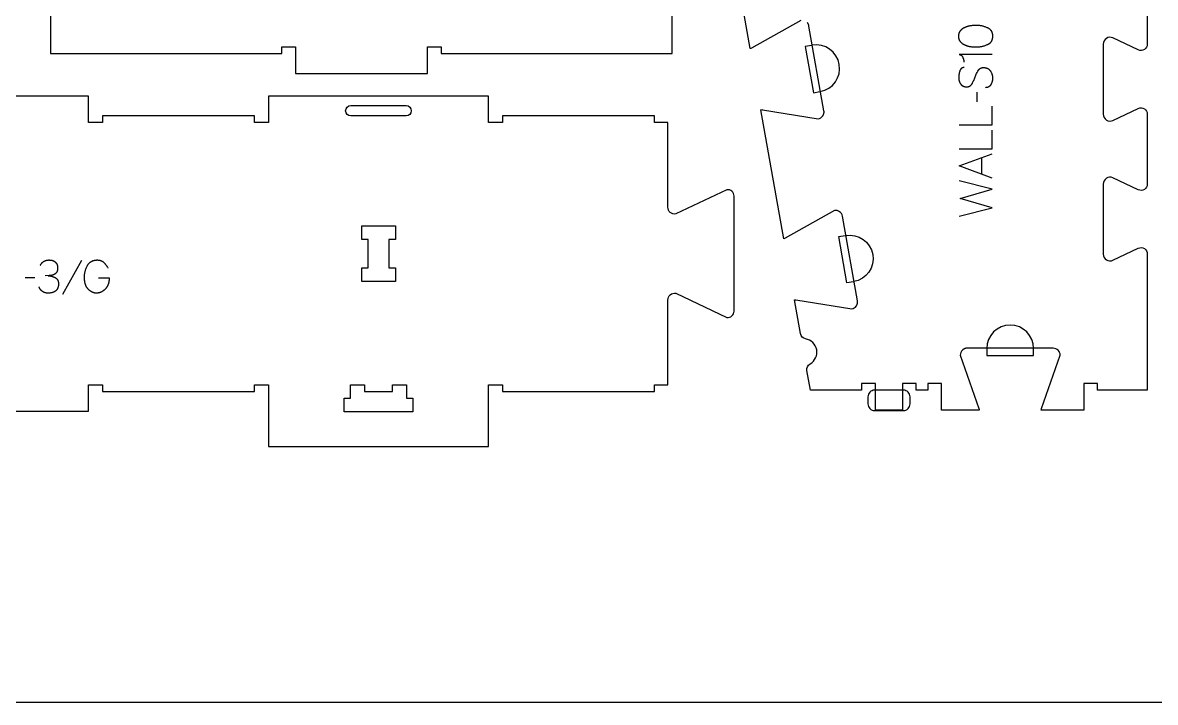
# Model space of a CAD drawing. Extents: x -13885 to -10701, y -10461 to -4867.
# Drawn here: x -12523 to -11496, y -8111 to -7495 of the extents above; entities that cross this region are included whole.
import ezdxf

# ---------------------------------------------------------------- set-up
doc = ezdxf.new("R2010")
doc.units = 0
for name, color, linetype in [('0_SHEET_SPRUCEPLY_2440X122', 1, 'CONTINUOUS'), ('1_ANYTOOL_1MMDEEP_LABELS_S', 2, 'CONTINUOUS'), ('3_ANYTOOL_CUTTHROUGH_INSID', 4, 'CONTINUOUS'), ('4_ANYTOOL_CUTTHROUGH_OUTSI', 5, 'CONTINUOUS'), ('5_ANYTOOL_HALF_MILL_9MM_IN', 3, 'CONTINUOUS')]:
    doc.layers.add(name, color=color, linetype=linetype)

msp = doc.modelspace()

# ---------------------------------------------------------------- linework, layer by layer
at = {"layer": '0_SHEET_SPRUCEPLY_2440X122'}
msp.add_lwpolyline([(-13513.1, -6891.2), (-13513.1, -8111.2), (-11073.1, -8111.2), (-11073.1, -6891.2)], close=True, dxfattribs=at)
at = {"layer": '1_ANYTOOL_1MMDEEP_LABELS_S'}
msp.add_lwpolyline([(-11674.5, -7507.8), (-11674.5, -7507.4), (-11674.5, -7507), (-11674.5, -7506.9), (-11674.5, -7506.7), (-11674.5, -7506.5), (-11674.4, -7506.3), (-11674.4, -7506.2), (-11674.4, -7506), (-11674.4, -7505.8), (-11674.3, -7505.7), (-11674.3, -7505.5), (-11674.2, -7505.3), (-11674.2, -7505.2), (-11674.2, -7505), (-11674.1, -7504.9), (-11674.1, -7504.7), (-11674, -7504.6), (-11673.9, -7504.4), (-11673.9, -7504.3), (-11673.8, -7504.1), (-11673.8, -7504), (-11673.7, -7503.8), (-11673.6, -7503.7), (-11673.5, -7503.6), (-11673.5, -7503.4), (-11673.4, -7503.3), (-11673.3, -7503.2), (-11673.2, -7503), (-11673.1, -7502.9), (-11673, -7502.8), (-11672.8, -7502.6), (-11672.6, -7502.3), (-11672.4, -7502.1), (-11672.2, -7501.9), (-11672, -7501.6), (-11671.8, -7501.4), (-11671.5, -7501.2), (-11671.3, -7501), (-11671, -7500.8), (-11670.8, -7500.6), (-11670.5, -7500.5), (-11670.3, -7500.3), (-11670, -7500.1), (-11669.7, -7500), (-11669.4, -7499.8), (-11669.2, -7499.7), (-11668.9, -7499.5), (-11668.6, -7499.4), (-11668.3, -7499.3), (-11668, -7499.1), (-11667.7, -7499), (-11667.3, -7498.9), (-11667, -7498.8), (-11666.7, -7498.7), (-11666.4, -7498.6), (-11666.1, -7498.5), (-11665.8, -7498.4), (-11665.4, -7498.3), (-11665.1, -7498.3), (-11664.8, -7498.2), (-11664.1, -7498.1), (-11663.4, -7498), (-11662.7, -7497.9), (-11662.1, -7497.8), (-11661.4, -7497.7), (-11660.8, -7497.7), (-11660.1, -7497.6), (-11659.5, -7497.6), (-11658.9, -7497.6), (-11658.3, -7497.6), (-11657.7, -7497.6), (-11657, -7497.7), (-11656.4, -7497.7), (-11655.8, -7497.8), (-11655.2, -7497.9), (-11654.6, -7498), (-11654, -7498.1), (-11653.3, -7498.3), (-11652.7, -7498.4), (-11652.1, -7498.6), (-11651.5, -7498.8), (-11650.9, -7499), (-11650.2, -7499.2), (-11649.6, -7499.5), (-11649, -7499.7), (-11648.7, -7499.9), (-11648.4, -7500), (-11648.1, -7500.2), (-11648, -7500.2), (-11647.8, -7500.3), (-11647.7, -7500.4), (-11647.6, -7500.5), (-11647.4, -7500.6), (-11647.3, -7500.7), (-11647.2, -7500.7), (-11647.1, -7500.8), (-11646.9, -7500.9), (-11646.8, -7501), (-11646.7, -7501.1), (-11646.6, -7501.2), (-11646.5, -7501.3), (-11646.4, -7501.4), (-11646.3, -7501.5), (-11646.2, -7501.6), (-11646.1, -7501.7), (-11646, -7501.9), (-11645.9, -7502), (-11645.8, -7502.1), (-11645.7, -7502.2), (-11645.6, -7502.3), (-11645.5, -7502.4), (-11645.4, -7502.6), (-11645.3, -7502.7), (-11645.3, -7502.8), (-11645.2, -7502.9), (-11645.1, -7503.1), (-11645, -7503.2), (-11645, -7503.3), (-11644.9, -7503.5), (-11644.8, -7503.6), (-11644.8, -7503.7), (-11644.7, -7503.9), (-11644.7, -7504), (-11644.6, -7504.1), (-11644.6, -7504.3), (-11644.5, -7504.4), (-11644.5, -7504.6), (-11644.4, -7504.7), (-11644.4, -7504.9), (-11644.3, -7505), (-11644.3, -7505.4), (-11644.2, -7505.7), (-11644.1, -7506), (-11644.1, -7506.3), (-11644.1, -7506.7), (-11644, -7507), (-11644, -7507.4), (-11644, -7507.8), (-11644, -7508.1), (-11644, -7508.5), (-11644.1, -7508.8), (-11644.1, -7509.2), (-11644.1, -7509.5), (-11644.2, -7509.8), (-11644.3, -7510.2), (-11644.3, -7510.3), (-11644.3, -7510.5), (-11644.4, -7510.6), (-11644.4, -7510.8), (-11644.5, -7510.9), (-11644.5, -7511.1), (-11644.6, -7511.2), (-11644.6, -7511.4), (-11644.7, -7511.5), (-11644.7, -7511.6), (-11644.8, -7511.8), (-11644.8, -7511.9), (-11644.9, -7512), (-11645, -7512.2), (-11645.1, -7512.3), (-11645.1, -7512.4), (-11645.2, -7512.6), (-11645.3, -7512.7), (-11645.4, -7512.8), (-11645.4, -7512.9), (-11645.5, -7513.1), (-11645.6, -7513.2), (-11645.7, -7513.3), (-11645.8, -7513.4), (-11645.9, -7513.5), (-11646, -7513.6), (-11646.1, -7513.7), (-11646.2, -7513.8), (-11646.3, -7514), (-11646.4, -7514.1), (-11646.5, -7514.2), (-11646.6, -7514.3), (-11646.7, -7514.4), (-11646.8, -7514.5), (-11647, -7514.5), (-11647.1, -7514.6), (-11647.2, -7514.7), (-11647.3, -7514.8), (-11647.5, -7514.9), (-11647.6, -7515), (-11647.7, -7515.1), (-11647.9, -7515.2), (-11648, -7515.2), (-11648.1, -7515.3), (-11648.4, -7515.5), (-11648.7, -7515.6), (-11649, -7515.7), (-11649.7, -7516), (-11650.3, -7516.2), (-11650.9, -7516.5), (-11651.5, -7516.7), (-11652.2, -7516.8), (-11652.8, -7517), (-11653.4, -7517.2), (-11654, -7517.3), (-11654.6, -7517.4), (-11655.3, -7517.5), (-11655.9, -7517.6), (-11656.5, -7517.7), (-11657.1, -7517.8), (-11657.7, -7517.8), (-11658.3, -7517.8), (-11658.9, -7517.8), (-11659.6, -7517.8), (-11660.2, -7517.8), (-11660.8, -7517.8), (-11661.5, -7517.7), (-11662.1, -7517.7), (-11662.8, -7517.6), (-11663.4, -7517.5), (-11664.1, -7517.4), (-11664.5, -7517.3), (-11664.8, -7517.3), (-11665.1, -7517.2), (-11665.5, -7517.1), (-11665.8, -7517), (-11666.1, -7517), (-11666.4, -7516.9), (-11666.8, -7516.8), (-11667.1, -7516.7), (-11667.4, -7516.5), (-11667.7, -7516.4), (-11668, -7516.3), (-11668.3, -7516.2), (-11668.6, -7516.1), (-11668.9, -7515.9), (-11669.2, -7515.8), (-11669.5, -7515.6), (-11669.7, -7515.5), (-11670, -7515.3), (-11670.3, -7515.2), (-11670.5, -7515), (-11670.8, -7514.8), (-11671.1, -7514.6), (-11671.3, -7514.4), (-11671.5, -7514.2), (-11671.8, -7514), (-11672, -7513.8), (-11672.2, -7513.6), (-11672.4, -7513.4), (-11672.6, -7513.1), (-11672.8, -7512.9), (-11673, -7512.7), (-11673.1, -7512.6), (-11673.2, -7512.4), (-11673.3, -7512.3), (-11673.4, -7512.2), (-11673.5, -7512), (-11673.5, -7511.9), (-11673.6, -7511.8), (-11673.7, -7511.6), (-11673.8, -7511.5), (-11673.8, -7511.4), (-11673.9, -7511.2), (-11673.9, -7511.1), (-11674, -7510.9), (-11674.1, -7510.8), (-11674.1, -7510.6), (-11674.2, -7510.5), (-11674.2, -7510.3), (-11674.2, -7510.2), (-11674.3, -7510), (-11674.3, -7509.8), (-11674.4, -7509.7), (-11674.4, -7509.5), (-11674.4, -7509.4), (-11674.4, -7509.2), (-11674.5, -7509), (-11674.5, -7508.8), (-11674.5, -7508.7), (-11674.5, -7508.5), (-11674.5, -7508.1)], close=True, dxfattribs=at)
for points in [[(-11644.3, -7524.3), (-11674.3, -7524.3), (-11674.2, -7524.3), (-11674, -7524.3), (-11673.9, -7524.3), (-11673.7, -7524.4), (-11673.6, -7524.4), (-11673.5, -7524.4), (-11673.3, -7524.5), (-11673.2, -7524.5), (-11673.1, -7524.6), (-11672.9, -7524.7), (-11672.9, -7524.7), (-11672.8, -7524.7), (-11672.8, -7524.7), (-11672.7, -7524.8), (-11672.6, -7524.8), (-11672.6, -7524.8), (-11672.5, -7524.9), (-11672.5, -7524.9), (-11672.4, -7525), (-11672.4, -7525), (-11672.3, -7525), (-11672.2, -7525.1), (-11672.2, -7525.1), (-11672.1, -7525.2), (-11672.1, -7525.2), (-11672, -7525.2), (-11672, -7525.3), (-11671.9, -7525.3), (-11671.9, -7525.4), (-11671.8, -7525.4), (-11671.8, -7525.5), (-11671.8, -7525.5), (-11671.7, -7525.6), (-11671.6, -7525.7), (-11671.5, -7525.8), (-11671.4, -7526), (-11671.3, -7526.1), (-11671.3, -7526.2), (-11671.2, -7526.3), (-11671.1, -7526.5), (-11671, -7526.6), (-11671, -7526.7), (-11670.9, -7526.9), (-11670.8, -7527.2), (-11670.7, -7527.5), (-11670.6, -7527.7), (-11670.5, -7528), (-11670.4, -7528.3), (-11670.3, -7528.6), (-11670.3, -7528.9), (-11670.2, -7529.1), (-11670.1, -7529.4), (-11670.1, -7529.7), (-11670, -7529.9), (-11670, -7530.2), (-11670, -7530.5), (-11670, -7530.7), (-11670, -7531), (-11670, -7531.3)], [(-11669.7, -7536.1), (-11669.9, -7536.1), (-11670, -7536.1), (-11670.1, -7536.2), (-11670.2, -7536.2), (-11670.2, -7536.2), (-11670.3, -7536.2), (-11670.4, -7536.2), (-11670.5, -7536.2), (-11670.6, -7536.2), (-11670.7, -7536.2), (-11670.8, -7536.3), (-11670.8, -7536.3), (-11670.9, -7536.3), (-11671, -7536.3), (-11671.1, -7536.3), (-11671.2, -7536.4), (-11671.2, -7536.4), (-11671.3, -7536.4), (-11671.4, -7536.5), (-11671.5, -7536.5), (-11671.5, -7536.5), (-11671.6, -7536.6), (-11671.7, -7536.6), (-11671.8, -7536.6), (-11671.8, -7536.7), (-11671.9, -7536.7), (-11672, -7536.8), (-11672, -7536.8), (-11672.1, -7536.9), (-11672.1, -7536.9), (-11672.2, -7537), (-11672.3, -7537), (-11672.3, -7537.1), (-11672.4, -7537.1), (-11672.5, -7537.2), (-11672.5, -7537.2), (-11672.6, -7537.3), (-11672.6, -7537.4), (-11672.7, -7537.4), (-11672.7, -7537.5), (-11672.8, -7537.6), (-11672.8, -7537.6), (-11672.9, -7537.7), (-11672.9, -7537.8), (-11673, -7537.8), (-11673, -7537.9), (-11673.1, -7538), (-11673.1, -7538.1), (-11673.2, -7538.1), (-11673.2, -7538.2), (-11673.3, -7538.3), (-11673.3, -7538.5), (-11673.4, -7538.6), (-11673.5, -7538.8), (-11673.6, -7539), (-11673.6, -7539.2), (-11673.7, -7539.4), (-11673.9, -7540.2), (-11674.1, -7541), (-11674.3, -7541.8), (-11674.4, -7542.6), (-11674.4, -7543), (-11674.5, -7543.3), (-11674.5, -7543.7), (-11674.6, -7544.1), (-11674.6, -7544.4), (-11674.6, -7544.8), (-11674.6, -7545.2), (-11674.6, -7545.5), (-11674.6, -7545.7), (-11674.6, -7545.9), (-11674.6, -7546.1), (-11674.6, -7546.3), (-11674.6, -7546.5), (-11674.6, -7546.7), (-11674.5, -7546.9), (-11674.5, -7547), (-11674.5, -7547.2), (-11674.4, -7547.4), (-11674.4, -7547.6), (-11674.4, -7547.8), (-11674.3, -7548), (-11674.3, -7548.1), (-11674.2, -7548.3), (-11674.2, -7548.5), (-11674.1, -7548.7), (-11674, -7548.8), (-11674, -7549), (-11673.9, -7549.2), (-11673.8, -7549.4), (-11673.8, -7549.5), (-11673.7, -7549.7), (-11673.6, -7549.9), (-11673.5, -7550), (-11673.4, -7550.2), (-11673.3, -7550.3), (-11673.2, -7550.5), (-11673.1, -7550.7), (-11673, -7550.8), (-11672.9, -7551), (-11672.8, -7551.1), (-11672.7, -7551.3), (-11672.6, -7551.4), (-11672.4, -7551.6), (-11672.3, -7551.7), (-11672.2, -7551.9), (-11672.1, -7552), (-11671.9, -7552.1), (-11671.8, -7552.2), (-11671.7, -7552.3), (-11671.5, -7552.4), (-11671.4, -7552.6), (-11671.2, -7552.7), (-11671.1, -7552.7), (-11670.9, -7552.8), (-11670.7, -7552.9), (-11670.6, -7553), (-11670.4, -7553.1), (-11670.3, -7553.1), (-11670.1, -7553.2), (-11669.9, -7553.3), (-11669.7, -7553.3), (-11669.6, -7553.4), (-11669.4, -7553.4), (-11669.2, -7553.5), (-11669, -7553.5), (-11668.8, -7553.5), (-11668.6, -7553.6), (-11668.4, -7553.6), (-11668.2, -7553.6), (-11668, -7553.6), (-11667.8, -7553.6), (-11667.6, -7553.6), (-11667.4, -7553.6), (-11667.2, -7553.6), (-11667, -7553.6), (-11666.8, -7553.6), (-11666.6, -7553.6), (-11666.4, -7553.5), (-11666.2, -7553.5), (-11666, -7553.4), (-11665.8, -7553.4), (-11665.6, -7553.3), (-11665.4, -7553.3), (-11665.3, -7553.2), (-11665.2, -7553.2), (-11665.1, -7553.2), (-11665, -7553.1), (-11664.9, -7553.1), (-11664.8, -7553), (-11664.8, -7553), (-11664.7, -7553), (-11664.6, -7552.9), (-11664.5, -7552.9), (-11664.4, -7552.8), (-11664.4, -7552.8), (-11664.3, -7552.7), (-11664.2, -7552.7), (-11664.1, -7552.6), (-11664.1, -7552.6), (-11664, -7552.5), (-11663.9, -7552.5), (-11663.8, -7552.4), (-11663.8, -7552.3), (-11663.7, -7552.3), (-11663.6, -7552.2), (-11663.6, -7552.2), (-11663.5, -7552.1), (-11663.4, -7552), (-11663.3, -7551.9), (-11663.2, -7551.8), (-11663.1, -7551.6), (-11663, -7551.5), (-11662.8, -7551.3), (-11662.7, -7551.1), (-11662.6, -7551), (-11662.5, -7550.8), (-11662.1, -7550.1), (-11661.8, -7549.3), (-11661.4, -7548.6), (-11661, -7547.8), (-11660.7, -7547.1), (-11660.4, -7546.3), (-11660, -7545.5), (-11659.7, -7544.6), (-11659.4, -7543.8), (-11659.1, -7543), (-11658.7, -7542.2), (-11658.4, -7541.4), (-11658, -7540.7), (-11657.6, -7540), (-11657.2, -7539.3), (-11656.8, -7538.6), (-11656.7, -7538.4), (-11656.6, -7538.3), (-11656.5, -7538.1), (-11656.4, -7538), (-11656.3, -7538), (-11656.3, -7537.9), (-11656.2, -7537.8), (-11656.1, -7537.7), (-11656.1, -7537.7), (-11656, -7537.6), (-11655.9, -7537.5), (-11655.9, -7537.5), (-11655.8, -7537.4), (-11655.7, -7537.4), (-11655.7, -7537.3), (-11655.6, -7537.2), (-11655.5, -7537.2), (-11655.5, -7537.1), (-11655.4, -7537.1), (-11655.3, -7537), (-11655.2, -7537), (-11655.1, -7536.9), (-11655.1, -7536.9), (-11655, -7536.8), (-11654.9, -7536.8), (-11654.8, -7536.8), (-11654.7, -7536.7), (-11654.7, -7536.7), (-11654.6, -7536.6), (-11654.5, -7536.6), (-11654.4, -7536.6), (-11654.3, -7536.5), (-11654.2, -7536.5), (-11654.1, -7536.5), (-11654, -7536.4), (-11654, -7536.4), (-11653.9, -7536.4), (-11653.7, -7536.3), (-11653.5, -7536.3), (-11653.3, -7536.2), (-11653.1, -7536.2), (-11652.9, -7536.2), (-11652.7, -7536.2), (-11652.5, -7536.2), (-11652.3, -7536.2), (-11652, -7536.2), (-11651.8, -7536.2), (-11651.6, -7536.2), (-11651.4, -7536.2), (-11651.1, -7536.2), (-11650.9, -7536.2), (-11650.7, -7536.3), (-11650.4, -7536.3), (-11650.2, -7536.3), (-11650, -7536.4), (-11649.8, -7536.4), (-11649.6, -7536.5), (-11649.4, -7536.6), (-11649.2, -7536.6), (-11649, -7536.7), (-11648.8, -7536.8), (-11648.6, -7536.8), (-11648.5, -7536.9), (-11648.3, -7537), (-11648.1, -7537.1), (-11647.9, -7537.2), (-11647.8, -7537.3), (-11647.6, -7537.4), (-11647.4, -7537.6), (-11647.3, -7537.7), (-11647.1, -7537.8), (-11647, -7537.9), (-11646.8, -7538.1), (-11646.7, -7538.2), (-11646.6, -7538.4), (-11646.4, -7538.5), (-11646.3, -7538.7), (-11646.2, -7538.8), (-11646, -7539), (-11645.9, -7539.2), (-11645.8, -7539.4), (-11645.6, -7539.7), (-11645.4, -7540.1), (-11645.2, -7540.4), (-11645, -7540.8), (-11644.8, -7541.2), (-11644.7, -7541.6), (-11644.6, -7541.8), (-11644.5, -7542), (-11644.5, -7542.1), (-11644.4, -7542.3), (-11644.4, -7542.5), (-11644.3, -7542.7), (-11644.3, -7542.9), (-11644.2, -7543.1), (-11644.2, -7543.3), (-11644.1, -7543.5), (-11644.1, -7543.7), (-11644.1, -7543.9), (-11644, -7544.1), (-11644, -7544.3), (-11644, -7544.7), (-11643.9, -7545.1), (-11643.9, -7545.5), (-11643.9, -7546), (-11644, -7546.4), (-11644, -7546.8), (-11644, -7547.2), (-11644.1, -7547.6), (-11644.1, -7548), (-11644.2, -7548.3), (-11644.3, -7548.7), (-11644.4, -7549.1), (-11644.5, -7549.5), (-11644.6, -7549.8), (-11644.8, -7550.2), (-11644.9, -7550.6), (-11645.1, -7550.9), (-11645.3, -7551.3), (-11645.5, -7551.6), (-11645.6, -7551.8), (-11645.7, -7551.9), (-11645.8, -7552.1), (-11645.9, -7552.3), (-11646, -7552.4), (-11646.1, -7552.5), (-11646.2, -7552.7), (-11646.4, -7552.8), (-11646.5, -7552.9), (-11646.6, -7553.1), (-11646.7, -7553.2), (-11646.9, -7553.3), (-11646.9, -7553.3), (-11647, -7553.4), (-11647.1, -7553.4), (-11647.2, -7553.5), (-11647.2, -7553.5), (-11647.3, -7553.6), (-11647.4, -7553.6), (-11647.4, -7553.7), (-11647.5, -7553.7), (-11647.6, -7553.7), (-11647.7, -7553.8), (-11647.7, -7553.8), (-11647.8, -7553.9), (-11647.9, -7553.9), (-11648, -7553.9), (-11648, -7554), (-11648.1, -7554), (-11648.2, -7554), (-11648.3, -7554.1), (-11648.4, -7554.1), (-11648.5, -7554.1), (-11648.7, -7554.2), (-11648.9, -7554.2), (-11649, -7554.3), (-11649.2, -7554.3), (-11649.4, -7554.3), (-11649.6, -7554.3), (-11649.8, -7554.3), (-11650, -7554.3), (-11650.2, -7554.4)], [(-11658.2, -7558.4), (-11658.1, -7567.2)], [(-11674.3, -7588.1), (-11644.3, -7588.1), (-11644.3, -7571)], [(-11674.3, -7609.9), (-11644.3, -7609.9), (-11644.3, -7592.8)], [(-11644.3, -7636.2), (-11674.3, -7625.3), (-11644.3, -7614.2)], [(-11653.8, -7632.7), (-11653.8, -7617.8)], [(-11674.3, -7670.9), (-11644.3, -7663.2), (-11673.4, -7654.7), (-11644.3, -7646.2), (-11674.3, -7638.7)], [(-12507.1, -7715.4), (-12506.9, -7715.1), (-12506.7, -7714.8), (-12506.6, -7714.5), (-12506.4, -7714.2), (-12506.2, -7714), (-12506, -7713.7), (-12505.8, -7713.5), (-12505.7, -7713.3), (-12505.6, -7713.2), (-12505.5, -7713.1), (-12505.4, -7713), (-12505.3, -7712.9), (-12505.2, -7712.8), (-12505.1, -7712.7), (-12505, -7712.6), (-12504.9, -7712.5), (-12504.7, -7712.4), (-12504.6, -7712.3), (-12504.5, -7712.2), (-12504.4, -7712.1), (-12504.3, -7712), (-12504.1, -7711.9), (-12504, -7711.8), (-12503.9, -7711.8), (-12503.8, -7711.7), (-12503.6, -7711.6), (-12503.5, -7711.5), (-12503.4, -7711.5), (-12503.2, -7711.4), (-12503.1, -7711.3), (-12503, -7711.3), (-12502.8, -7711.2), (-12502.7, -7711.1), (-12502.6, -7711.1), (-12502.4, -7711), (-12502.3, -7711), (-12502.1, -7710.9), (-12502, -7710.9), (-12501.8, -7710.8), (-12501.5, -7710.8), (-12501.2, -7710.7), (-12500.9, -7710.6), (-12500.6, -7710.6), (-12500.2, -7710.5), (-12499.9, -7710.5), (-12499.6, -7710.5), (-12499.2, -7710.4), (-12498.9, -7710.4), (-12498.7, -7710.4), (-12498.5, -7710.5), (-12498.2, -7710.5), (-12498, -7710.5), (-12497.8, -7710.5), (-12497.6, -7710.5), (-12497.5, -7710.5), (-12497.3, -7710.6), (-12497.1, -7710.6), (-12496.9, -7710.6), (-12496.7, -7710.7), (-12496.5, -7710.7), (-12496.3, -7710.8), (-12496.2, -7710.8), (-12496, -7710.9), (-12495.8, -7710.9), (-12495.6, -7711), (-12495.5, -7711), (-12495.3, -7711.1), (-12495.1, -7711.2), (-12495, -7711.3), (-12494.8, -7711.3), (-12494.7, -7711.4), (-12494.5, -7711.5), (-12494.4, -7711.6), (-12494.2, -7711.7), (-12494.1, -7711.8), (-12493.9, -7711.9), (-12493.8, -7712), (-12493.6, -7712.1), (-12493.5, -7712.2), (-12493.4, -7712.3), (-12493.2, -7712.4), (-12493.1, -7712.6), (-12493, -7712.7), (-12492.9, -7712.8), (-12492.8, -7713), (-12492.6, -7713.1), (-12492.5, -7713.2), (-12492.4, -7713.4), (-12492.3, -7713.5), (-12492.3, -7713.7), (-12492.2, -7713.8), (-12492.1, -7714), (-12492, -7714.1), (-12491.9, -7714.3), (-12491.9, -7714.4), (-12491.8, -7714.6), (-12491.7, -7714.8), (-12491.7, -7715), (-12491.6, -7715.1), (-12491.6, -7715.3), (-12491.5, -7715.5), (-12491.5, -7715.7), (-12491.4, -7715.9), (-12491.4, -7716.1), (-12491.4, -7716.2), (-12491.3, -7716.4), (-12491.3, -7716.6), (-12491.3, -7716.8), (-12491.3, -7717), (-12491.3, -7717.3), (-12491.3, -7717.5), (-12491.3, -7718), (-12491.3, -7718.4), (-12491.3, -7718.7), (-12491.4, -7719), (-12491.4, -7719.3), (-12491.4, -7719.4), (-12491.4, -7719.6), (-12491.5, -7719.7), (-12491.5, -7719.9), (-12491.5, -7720), (-12491.6, -7720.1), (-12491.6, -7720.3), (-12491.7, -7720.4), (-12491.7, -7720.5), (-12491.7, -7720.7), (-12491.8, -7720.8), (-12491.8, -7720.9), (-12491.9, -7721), (-12491.9, -7721.1), (-12492, -7721.2), (-12492.1, -7721.3), (-12492.1, -7721.4), (-12492.2, -7721.5), (-12492.2, -7721.6), (-12492.3, -7721.7), (-12492.4, -7721.8), (-12492.4, -7721.9), (-12492.6, -7722.1), (-12492.7, -7722.3), (-12492.9, -7722.4), (-12493.1, -7722.6), (-12493.1, -7722.7), (-12493.2, -7722.8), (-12493.3, -7722.8), (-12493.4, -7722.9), (-12493.5, -7723), (-12493.6, -7723), (-12493.7, -7723.1), (-12493.7, -7723.2), (-12493.8, -7723.2), (-12493.9, -7723.3), (-12494, -7723.4), (-12494.1, -7723.4), (-12494.2, -7723.5), (-12494.3, -7723.5), (-12494.4, -7723.6), (-12494.5, -7723.6), (-12494.6, -7723.7), (-12494.7, -7723.7), (-12494.8, -7723.8), (-12494.9, -7723.8), (-12495, -7723.9), (-12495.1, -7723.9), (-12495.3, -7724), (-12495.5, -7724.1), (-12495.7, -7724.1), (-12496, -7724.2), (-12496.2, -7724.3), (-12496.4, -7724.3), (-12496.6, -7724.4), (-12496.9, -7724.4), (-12497.1, -7724.4), (-12497.3, -7724.5), (-12497.6, -7724.5), (-12497.8, -7724.5), (-12498, -7724.6), (-12498.3, -7724.6), (-12498.5, -7724.6), (-12498.8, -7724.6), (-12499, -7724.6), (-12502.7, -7724.7)], [(-12469.5, -7710.9), (-12486.7, -7741.7)], [(-12454.3, -7726.6), (-12444.5, -7726.7), (-12444.6, -7727.5), (-12444.6, -7728.3), (-12444.7, -7728.7), (-12444.7, -7729.1), (-12444.8, -7729.5), (-12444.8, -7729.9), (-12444.9, -7730.2), (-12445, -7730.6), (-12445, -7730.9), (-12445.1, -7731.3), (-12445.2, -7731.6), (-12445.3, -7732), (-12445.4, -7732.3), (-12445.5, -7732.6), (-12445.7, -7732.9), (-12445.8, -7733.2), (-12445.9, -7733.5), (-12446.1, -7733.8), (-12446.2, -7734.1), (-12446.4, -7734.4), (-12446.5, -7734.7), (-12446.7, -7735), (-12446.9, -7735.2), (-12447, -7735.5), (-12447.2, -7735.8), (-12447.4, -7736), (-12447.6, -7736.2), (-12447.8, -7736.5), (-12448, -7736.7), (-12448.2, -7736.9), (-12448.5, -7737.1), (-12448.7, -7737.4), (-12448.9, -7737.6), (-12449.1, -7737.8), (-12449.4, -7737.9), (-12449.6, -7738.1), (-12449.8, -7738.3), (-12450, -7738.5), (-12450.3, -7738.6), (-12450.5, -7738.8), (-12450.7, -7738.9), (-12451, -7739.1), (-12451.2, -7739.2), (-12451.4, -7739.3), (-12451.7, -7739.5), (-12451.9, -7739.6), (-12452.2, -7739.7), (-12452.4, -7739.8), (-12452.7, -7739.9), (-12452.9, -7740), (-12453.1, -7740), (-12453.4, -7740.1), (-12453.6, -7740.2), (-12453.9, -7740.2), (-12454.1, -7740.3), (-12454.4, -7740.3), (-12454.6, -7740.4), (-12454.9, -7740.4), (-12455.2, -7740.4), (-12455.4, -7740.5), (-12455.7, -7740.5), (-12455.9, -7740.5), (-12456.2, -7740.5), (-12456.4, -7740.5), (-12456.7, -7740.5), (-12457, -7740.4), (-12457.2, -7740.4), (-12457.5, -7740.4), (-12457.7, -7740.3), (-12458, -7740.3), (-12458.2, -7740.2), (-12458.5, -7740.2), (-12458.7, -7740.1), (-12458.9, -7740), (-12459.2, -7739.9), (-12459.4, -7739.8), (-12459.7, -7739.7), (-12459.9, -7739.6), (-12460.1, -7739.5), (-12460.4, -7739.4), (-12460.6, -7739.3), (-12460.8, -7739.1), (-12461.1, -7739), (-12461.3, -7738.8), (-12461.5, -7738.7), (-12461.8, -7738.5), (-12462, -7738.4), (-12462.2, -7738.2), (-12462.4, -7738), (-12462.6, -7737.8), (-12462.9, -7737.6), (-12463.1, -7737.4), (-12463.3, -7737.2), (-12463.5, -7737), (-12463.7, -7736.7), (-12463.9, -7736.5), (-12464.1, -7736.3), (-12464.3, -7736), (-12464.5, -7735.8), (-12464.7, -7735.5), (-12464.9, -7735.2), (-12465, -7735), (-12465.2, -7734.7), (-12465.3, -7734.4), (-12465.5, -7734.1), (-12465.6, -7733.8), (-12465.7, -7733.4), (-12465.9, -7733.1), (-12466, -7732.8), (-12466.1, -7732.4), (-12466.2, -7732.1), (-12466.3, -7731.7), (-12466.4, -7731.4), (-12466.5, -7731), (-12466.5, -7730.6), (-12466.6, -7730.2), (-12466.7, -7729.8), (-12466.7, -7729.4), (-12466.8, -7729), (-12466.8, -7728.6), (-12466.9, -7727.8), (-12466.9, -7726.9), (-12466.9, -7726), (-12466.9, -7725.3), (-12466.9, -7724.6), (-12466.8, -7723.9), (-12466.8, -7723.3), (-12466.7, -7722.6), (-12466.6, -7721.9), (-12466.4, -7721.3), (-12466.3, -7720.6), (-12466.1, -7720), (-12465.9, -7719.3), (-12465.7, -7718.7), (-12465.4, -7718), (-12465.2, -7717.4), (-12464.9, -7716.7), (-12464.6, -7716.1), (-12464.3, -7715.5), (-12464.1, -7715.2), (-12463.9, -7714.9), (-12463.7, -7714.6), (-12463.5, -7714.3), (-12463.3, -7714), (-12463.2, -7713.9), (-12463.1, -7713.8), (-12463, -7713.6), (-12462.9, -7713.5), (-12462.8, -7713.4), (-12462.7, -7713.3), (-12462.6, -7713.2), (-12462.5, -7713), (-12462.4, -7712.9), (-12462.2, -7712.8), (-12462.1, -7712.7), (-12462, -7712.6), (-12461.9, -7712.5), (-12461.7, -7712.4), (-12461.6, -7712.3), (-12461.5, -7712.2), (-12461.4, -7712.1), (-12461.2, -7712), (-12461.1, -7712), (-12460.9, -7711.9), (-12460.8, -7711.8), (-12460.7, -7711.7), (-12460.5, -7711.6), (-12460.4, -7711.6), (-12460.2, -7711.5), (-12460.1, -7711.4), (-12459.9, -7711.3), (-12459.8, -7711.3), (-12459.6, -7711.2), (-12459.5, -7711.2), (-12459.3, -7711.1), (-12459.2, -7711), (-12458.8, -7710.9), (-12458.5, -7710.8), (-12458.2, -7710.8), (-12457.8, -7710.7), (-12457.5, -7710.6), (-12457.1, -7710.6), (-12456.8, -7710.5), (-12456.4, -7710.5), (-12456, -7710.5), (-12455.6, -7710.4), (-12455.2, -7710.4), (-12455, -7710.4), (-12454.8, -7710.5), (-12454.6, -7710.5), (-12454.4, -7710.5), (-12454.2, -7710.5), (-12453.9, -7710.5), (-12453.7, -7710.6), (-12453.5, -7710.6), (-12453.3, -7710.6), (-12453.1, -7710.7), (-12452.9, -7710.7), (-12452.7, -7710.8), (-12452.5, -7710.8), (-12452.4, -7710.9), (-12452.2, -7710.9), (-12452, -7711), (-12451.8, -7711.1), (-12451.6, -7711.2), (-12451.4, -7711.2), (-12451.3, -7711.3), (-12451.1, -7711.4), (-12450.9, -7711.5), (-12450.8, -7711.6), (-12450.6, -7711.7), (-12450.4, -7711.8), (-12450.3, -7711.9), (-12450.1, -7712.1), (-12450, -7712.2), (-12449.8, -7712.3), (-12449.7, -7712.4), (-12449.5, -7712.6), (-12449.4, -7712.7), (-12449.1, -7713), (-12448.8, -7713.3), (-12448.6, -7713.6), (-12448.3, -7713.9), (-12448.1, -7714.2), (-12447.8, -7714.5), (-12447.6, -7714.8), (-12447.4, -7715.1), (-12447.1, -7715.5), (-12446.9, -7715.8), (-12446.7, -7716.1), (-12446.5, -7716.5), (-12446.3, -7716.8), (-12446.1, -7717.1), (-12445.9, -7717.5), (-12445.7, -7717.9)], [(-12512, -7726.6), (-12520.8, -7726.6)], [(-12499.9, -7724.7), (-12499.5, -7724.7), (-12499.1, -7724.7), (-12498.6, -7724.8), (-12498.2, -7724.8), (-12497.8, -7724.9), (-12497.4, -7725), (-12497, -7725.1), (-12496.6, -7725.2), (-12496.2, -7725.3), (-12495.8, -7725.4), (-12495.4, -7725.6), (-12495, -7725.7), (-12494.6, -7725.9), (-12494.2, -7726), (-12493.8, -7726.2), (-12493.5, -7726.4), (-12493.3, -7726.5), (-12493.1, -7726.6), (-12493, -7726.7), (-12492.9, -7726.7), (-12492.9, -7726.8), (-12492.8, -7726.8), (-12492.7, -7726.9), (-12492.6, -7727), (-12492.5, -7727), (-12492.5, -7727.1), (-12492.4, -7727.1), (-12492.3, -7727.2), (-12492.2, -7727.3), (-12492.2, -7727.3), (-12492.1, -7727.4), (-12492, -7727.5), (-12492, -7727.6), (-12491.9, -7727.6), (-12491.8, -7727.7), (-12491.8, -7727.8), (-12491.7, -7727.9), (-12491.7, -7727.9), (-12491.6, -7728), (-12491.6, -7728.1), (-12491.5, -7728.2), (-12491.5, -7728.2), (-12491.4, -7728.3), (-12491.3, -7728.4), (-12491.3, -7728.5), (-12491.3, -7728.6), (-12491.2, -7728.7), (-12491.2, -7728.8), (-12491.1, -7728.9), (-12491.1, -7728.9), (-12491, -7729), (-12491, -7729.1), (-12490.9, -7729.3), (-12490.9, -7729.5), (-12490.8, -7729.7), (-12490.7, -7729.9), (-12490.7, -7730.1), (-12490.7, -7730.4), (-12490.6, -7730.6), (-12490.6, -7730.8), (-12490.6, -7731), (-12490.5, -7731.3), (-12490.5, -7731.5), (-12490.5, -7731.8), (-12490.5, -7732), (-12490.5, -7732.3), (-12490.5, -7732.6), (-12490.5, -7732.8), (-12490.6, -7733.1), (-12490.6, -7733.3), (-12490.6, -7733.6), (-12490.6, -7733.8), (-12490.7, -7734.1), (-12490.7, -7734.3), (-12490.8, -7734.6), (-12490.8, -7734.8), (-12490.9, -7735), (-12490.9, -7735.2), (-12491, -7735.5), (-12491.1, -7735.7), (-12491.1, -7735.9), (-12491.2, -7736.1), (-12491.3, -7736.3), (-12491.4, -7736.5), (-12491.5, -7736.6), (-12491.6, -7736.8), (-12491.7, -7737), (-12491.8, -7737.2), (-12491.9, -7737.3), (-12492, -7737.5), (-12492.2, -7737.6), (-12492.3, -7737.8), (-12492.4, -7737.9), (-12492.4, -7737.9), (-12492.5, -7738), (-12492.6, -7738.1), (-12492.6, -7738.1), (-12492.7, -7738.2), (-12492.8, -7738.3), (-12492.8, -7738.3), (-12493, -7738.5), (-12493.2, -7738.6), (-12493.3, -7738.7), (-12493.5, -7738.8), (-12493.7, -7738.9), (-12493.8, -7739), (-12494, -7739.1), (-12494.2, -7739.2), (-12494.4, -7739.3), (-12494.5, -7739.4), (-12494.7, -7739.5), (-12494.9, -7739.6), (-12495.1, -7739.7), (-12495.3, -7739.7), (-12495.5, -7739.8), (-12495.7, -7739.9), (-12495.9, -7740), (-12496.1, -7740), (-12496.4, -7740.1), (-12496.6, -7740.1), (-12496.8, -7740.2), (-12497, -7740.2), (-12497.3, -7740.3), (-12497.5, -7740.3), (-12497.7, -7740.3), (-12498.2, -7740.4), (-12498.7, -7740.4), (-12499.2, -7740.4), (-12499.8, -7740.4), (-12500.2, -7740.4), (-12500.5, -7740.4), (-12500.9, -7740.4), (-12501.3, -7740.4), (-12501.6, -7740.3), (-12501.8, -7740.3), (-12501.9, -7740.2), (-12502.1, -7740.2), (-12502.3, -7740.2), (-12502.4, -7740.1), (-12502.6, -7740.1), (-12502.8, -7740), (-12502.9, -7740), (-12503.1, -7739.9), (-12503.2, -7739.9), (-12503.4, -7739.8), (-12503.5, -7739.8), (-12503.7, -7739.7), (-12503.8, -7739.6), (-12504, -7739.6), (-12504.1, -7739.5), (-12504.3, -7739.4), (-12504.4, -7739.4), (-12504.6, -7739.3), (-12504.7, -7739.2), (-12504.8, -7739.1), (-12505, -7739), (-12505.1, -7738.9), (-12505.2, -7738.8), (-12505.3, -7738.7), (-12505.5, -7738.6), (-12505.6, -7738.5), (-12505.7, -7738.4), (-12505.8, -7738.3), (-12505.9, -7738.2), (-12506.1, -7738.1), (-12506.2, -7738), (-12506.3, -7737.9), (-12506.4, -7737.7), (-12506.5, -7737.6), (-12506.6, -7737.5), (-12506.7, -7737.4), (-12506.8, -7737.2), (-12506.9, -7737.1), (-12507, -7737), (-12507.1, -7736.8), (-12507.2, -7736.7), (-12507.3, -7736.5), (-12507.4, -7736.4), (-12507.6, -7736.1), (-12507.7, -7735.8), (-12507.9, -7735.4), (-12508, -7735.1), (-12508.2, -7734.7)]]:
    msp.add_lwpolyline(points, dxfattribs=at)
at = {"layer": '3_ANYTOOL_CUTTHROUGH_INSID', "color": 4}
msp.add_lwpolyline([(-12225.5, -7570.5), (-12175.5, -7570.5, -1), (-12175.5, -7580), (-12225.5, -7580, -1)], format="xyb", close=True, dxfattribs=at)
for points in [[(-12209.7, -7717.5), (-12209.7, -7692), (-12215.7, -7692), (-12215.7, -7679.5), (-12185.2, -7679.5), (-12185.2, -7692), (-12191.2, -7692), (-12191.2, -7717.5), (-12185.2, -7717.5), (-12185.2, -7730), (-12215.7, -7730), (-12215.7, -7717.5)], [(-12187.7, -7829.5), (-12187.7, -7823.5), (-12175.2, -7823.5), (-12175.2, -7835.5), (-12169.2, -7835.5), (-12169.2, -7848), (-12231.7, -7848), (-12231.7, -7835.5), (-12225.7, -7835.5), (-12225.7, -7823.5), (-12213.2, -7823.5), (-12213.2, -7829.5)]]:
    msp.add_lwpolyline(points, close=True, dxfattribs=at)
at = {"layer": '4_ANYTOOL_CUTTHROUGH_OUTSI', "color": 5}
for points in [[(-11817.7, -7493.4), (-11862.3, -7518.5), (-11862.3, -7518.5, -0.061485), (-11863.6, -7518.9), (-11884.2, -7402.1, -0.061485)], [(-11503.7, -7451.6), (-11503.7, -7515, -0.551268), (-11511.9, -7520.2), (-11534.8, -7509.3, 0.551268), (-11543.7, -7515), (-11543.7, -7578.4, 0.551268), (-11534.8, -7584), (-11511.9, -7573.1, -0.551268), (-11503.7, -7578.3), (-11503.7, -7641.7, -0.551268), (-11511.9, -7646.9), (-11534.8, -7636, 0.551268), (-11543.7, -7641.7), (-11543.7, -7705.1, 0.551268), (-11534.8, -7710.7), (-11511.9, -7699.8, -0.551268), (-11503.7, -7705), (-11503.7, -7828.4), (-11548.7, -7828.4), (-11548.7, -7822.4), (-11561.2, -7822.4), (-11561.2, -7846.4), (-11599.8, -7846.4), (-11599.8, -7846.4, -0.061485), (-11599.6, -7845), (-11582.7, -7796.7), (-11582.7, -7796.7), (-11582.7, -7796.7), (-11582.7, -7796.7, 0.414214), (-11588.9, -7790.4), (-11666.9, -7790.4), (-11667.1, -7790.4), (-11667.2, -7790.4), (-11667.4, -7790.4), (-11667.5, -7790.4), (-11667.7, -7790.5), (-11667.8, -7790.5), (-11668, -7790.5), (-11668.1, -7790.5), (-11668.3, -7790.6), (-11668.4, -7790.6), (-11668.6, -7790.6), (-11668.7, -7790.7), (-11668.9, -7790.7), (-11669, -7790.8), (-11669.2, -7790.8), (-11669.3, -7790.9), (-11669.5, -7790.9), (-11669.6, -7791), (-11669.7, -7791.1), (-11669.9, -7791.2), (-11670, -7791.2), (-11670.1, -7791.3), (-11670.3, -7791.4), (-11670.4, -7791.5), (-11670.5, -7791.6), (-11670.7, -7791.6), (-11670.8, -7791.7), (-11670.9, -7791.8), (-11671, -7791.9), (-11671.1, -7792), (-11671.2, -7792.1), (-11671.3, -7792.2, 0.198912), (-11673.2, -7796.7), (-11673.2, -7796.7), (-11673.2, -7796.7), (-11656.3, -7845), (-11656.3, -7845, -0.061485), (-11656, -7846.4), (-11673.5, -7846.4), (-11690.1, -7846.4), (-11690.1, -7822.4), (-11702.6, -7822.4), (-11702.6, -7828.4), (-11713.1, -7828.4), (-11713.1, -7822.4), (-11725.6, -7822.4), (-11725.6, -7846.4), (-11750.1, -7846.4), (-11750.1, -7822.4), (-11762.6, -7822.4), (-11762.6, -7828.4), (-11809, -7828.4), (-11812.2, -7810.6), (-11812.2, -7810.6, -0.317837), (-11809.3, -7804.6, 0.707107), (-11813.4, -7781.9, -0.317837), (-11818.1, -7777.2), (-11823.5, -7746.5, -0.061485), (-11822.1, -7746.5), (-11771.6, -7754.8), (-11771.6, -7754.8), (-11771.5, -7754.8), (-11771.5, -7754.8, 0.198912), (-11767.5, -7752.2), (-11767.4, -7752.1), (-11767.3, -7752), (-11767.2, -7751.8), (-11767.2, -7751.7), (-11767.1, -7751.6), (-11767, -7751.4), (-11766.9, -7751.3), (-11766.9, -7751.2), (-11766.8, -7751), (-11766.8, -7750.9), (-11766.7, -7750.7), (-11766.7, -7750.6), (-11766.6, -7750.4), (-11766.6, -7750.3), (-11766.5, -7750.1), (-11766.5, -7750), (-11766.5, -7749.8), (-11766.4, -7749.7), (-11766.4, -7749.5), (-11766.4, -7749.4), (-11766.4, -7749.2), (-11766.4, -7749.1), (-11766.4, -7748.9), (-11766.3, -7748.8), (-11766.3, -7748.6), (-11766.4, -7748.4), (-11766.4, -7748.3), (-11766.4, -7748.1), (-11766.4, -7748), (-11766.4, -7747.8), (-11766.4, -7747.7), (-11766.4, -7747.5), (-11780, -7670.7, 0.414214), (-11787.2, -7665.7), (-11787.3, -7665.7), (-11787.3, -7665.7), (-11831.9, -7690.7), (-11831.9, -7690.7, -0.061485), (-11833.2, -7691.2), (-11853.9, -7574.3, -0.061485), (-11852.4, -7574.3), (-11802, -7582.5), (-11801.9, -7582.6), (-11801.9, -7582.5), (-11801.9, -7582.5, 0.198912), (-11797.8, -7580), (-11797.8, -7579.8), (-11797.7, -7579.7), (-11797.6, -7579.6), (-11797.5, -7579.5), (-11797.5, -7579.3), (-11797.4, -7579.2), (-11797.3, -7579.1), (-11797.3, -7578.9), (-11797.2, -7578.8), (-11797.1, -7578.6), (-11797.1, -7578.5), (-11797, -7578.3), (-11797, -7578.2), (-11796.9, -7578), (-11796.9, -7577.9), (-11796.9, -7577.7), (-11796.8, -7577.6), (-11796.8, -7577.4), (-11796.8, -7577.3), (-11796.8, -7577.1), (-11796.7, -7577), (-11796.7, -7576.8), (-11796.7, -7576.7), (-11796.7, -7576.5), (-11796.7, -7576.4), (-11796.7, -7576.2), (-11796.7, -7576.1), (-11796.7, -7575.9), (-11796.8, -7575.7), (-11796.8, -7575.6), (-11796.8, -7575.5), (-11796.8, -7575.3), (-11810.4, -7498.5), (-11810.4, -7498.3), (-11810.4, -7498.2), (-11810.5, -7498), (-11810.5, -7497.9), (-11810.5, -7497.8), (-11810.6, -7497.6), (-11810.6, -7497.5), (-11810.7, -7497.3), (-11810.7, -7497.2), (-11810.8, -7497), (-11810.9, -7496.9), (-11810.9, -7496.8), (-11811, -7496.6), (-11811.1, -7496.5), (-11811.2, -7496.3), (-11811.2, -7496.2), (-11811.3, -7496.1), (-11811.4, -7496), (-11811.5, -7495.8), (-11811.6, -7495.7), (-11811.7, -7495.6), (-11811.8, -7495.5), (-11811.9, -7495.4)], [(-12537.7, -7847.5), (-12463.2, -7847.5), (-12463.2, -7823.5), (-12450.7, -7823.5), (-12450.7, -7829.5), (-12312.7, -7829.5), (-12312.7, -7823.5), (-12300.2, -7823.5), (-12300.2, -7879.5), (-12100.7, -7879.5), (-12100.7, -7823.5), (-12088.2, -7823.5), (-12088.2, -7829.5), (-11950.2, -7829.5), (-11950.2, -7823.5), (-11938.2, -7823.5), (-11938.2, -7746.8), (-11938.2, -7746.8, -0.463455), (-11930.9, -7740.6), (-11930.9, -7740.6), (-11930.9, -7740.6), (-11884.9, -7762.5), (-11884.9, -7762.5, 0.461625), (-11878.2, -7756.8), (-11878.2, -7652.6, 0.461625), (-11884.9, -7646.9), (-11930.9, -7668.8), (-11930.9, -7668.8), (-11930.9, -7668.8, -0.463455), (-11938.2, -7662.6), (-11938.2, -7586), (-11950.2, -7586), (-11950.2, -7580), (-12088.2, -7580), (-12088.2, -7586), (-12100.7, -7586), (-12100.7, -7562), (-12300.2, -7562), (-12300.2, -7586), (-12312.7, -7586), (-12312.7, -7580), (-12450.7, -7580), (-12450.7, -7586), (-12463.2, -7586), (-12463.2, -7562), (-12537.7, -7562)]]:
    msp.add_lwpolyline(points, format="xyb", dxfattribs=at)
msp.add_lwpolyline([(-12497.7, -7435.9), (-12497.7, -7523.4), (-12288.2, -7523.4), (-12288.2, -7517.4), (-12275.7, -7517.4), (-12275.7, -7541.4), (-12156.2, -7541.4), (-12156.2, -7517.4), (-12143.7, -7517.4), (-12143.7, -7523.4), (-11934.2, -7523.4), (-11934.2, -7435.9)], dxfattribs=at)
at = {"layer": '5_ANYTOOL_HALF_MILL_9MM_IN', "color": 3}
for points in [[(-11800.1, -7557.9, 1), (-11807.5, -7516), (-11807.8, -7516.1), (-11813.7, -7517.1), (-11806.3, -7559), (-11800.4, -7557.9), (-11800.1, -7557.9)], [(-11777.2, -7688.3, -1), (-11769.8, -7730.1), (-11770, -7730.2), (-11775.9, -7731.2), (-11783.3, -7689.3), (-11777.4, -7688.3), (-11777.2, -7688.3)], [(-11606.7, -7790.7, 1), (-11649.2, -7790.7), (-11649.2, -7790.9), (-11649.2, -7796.9), (-11606.7, -7796.9), (-11606.7, -7790.9), (-11606.7, -7790.7)], [(-11750.9, -7828.4, 0.414214), (-11756.9, -7834.4), (-11756.9, -7840.9, 0.414214), (-11750.9, -7846.9), (-11724.7, -7846.9, 0.414214), (-11718.7, -7840.9), (-11718.7, -7834.4, 0.414214), (-11724.7, -7828.4)]]:
    msp.add_lwpolyline(points, format="xyb", close=True, dxfattribs=at)

doc.saveas('drawing.dxf')
